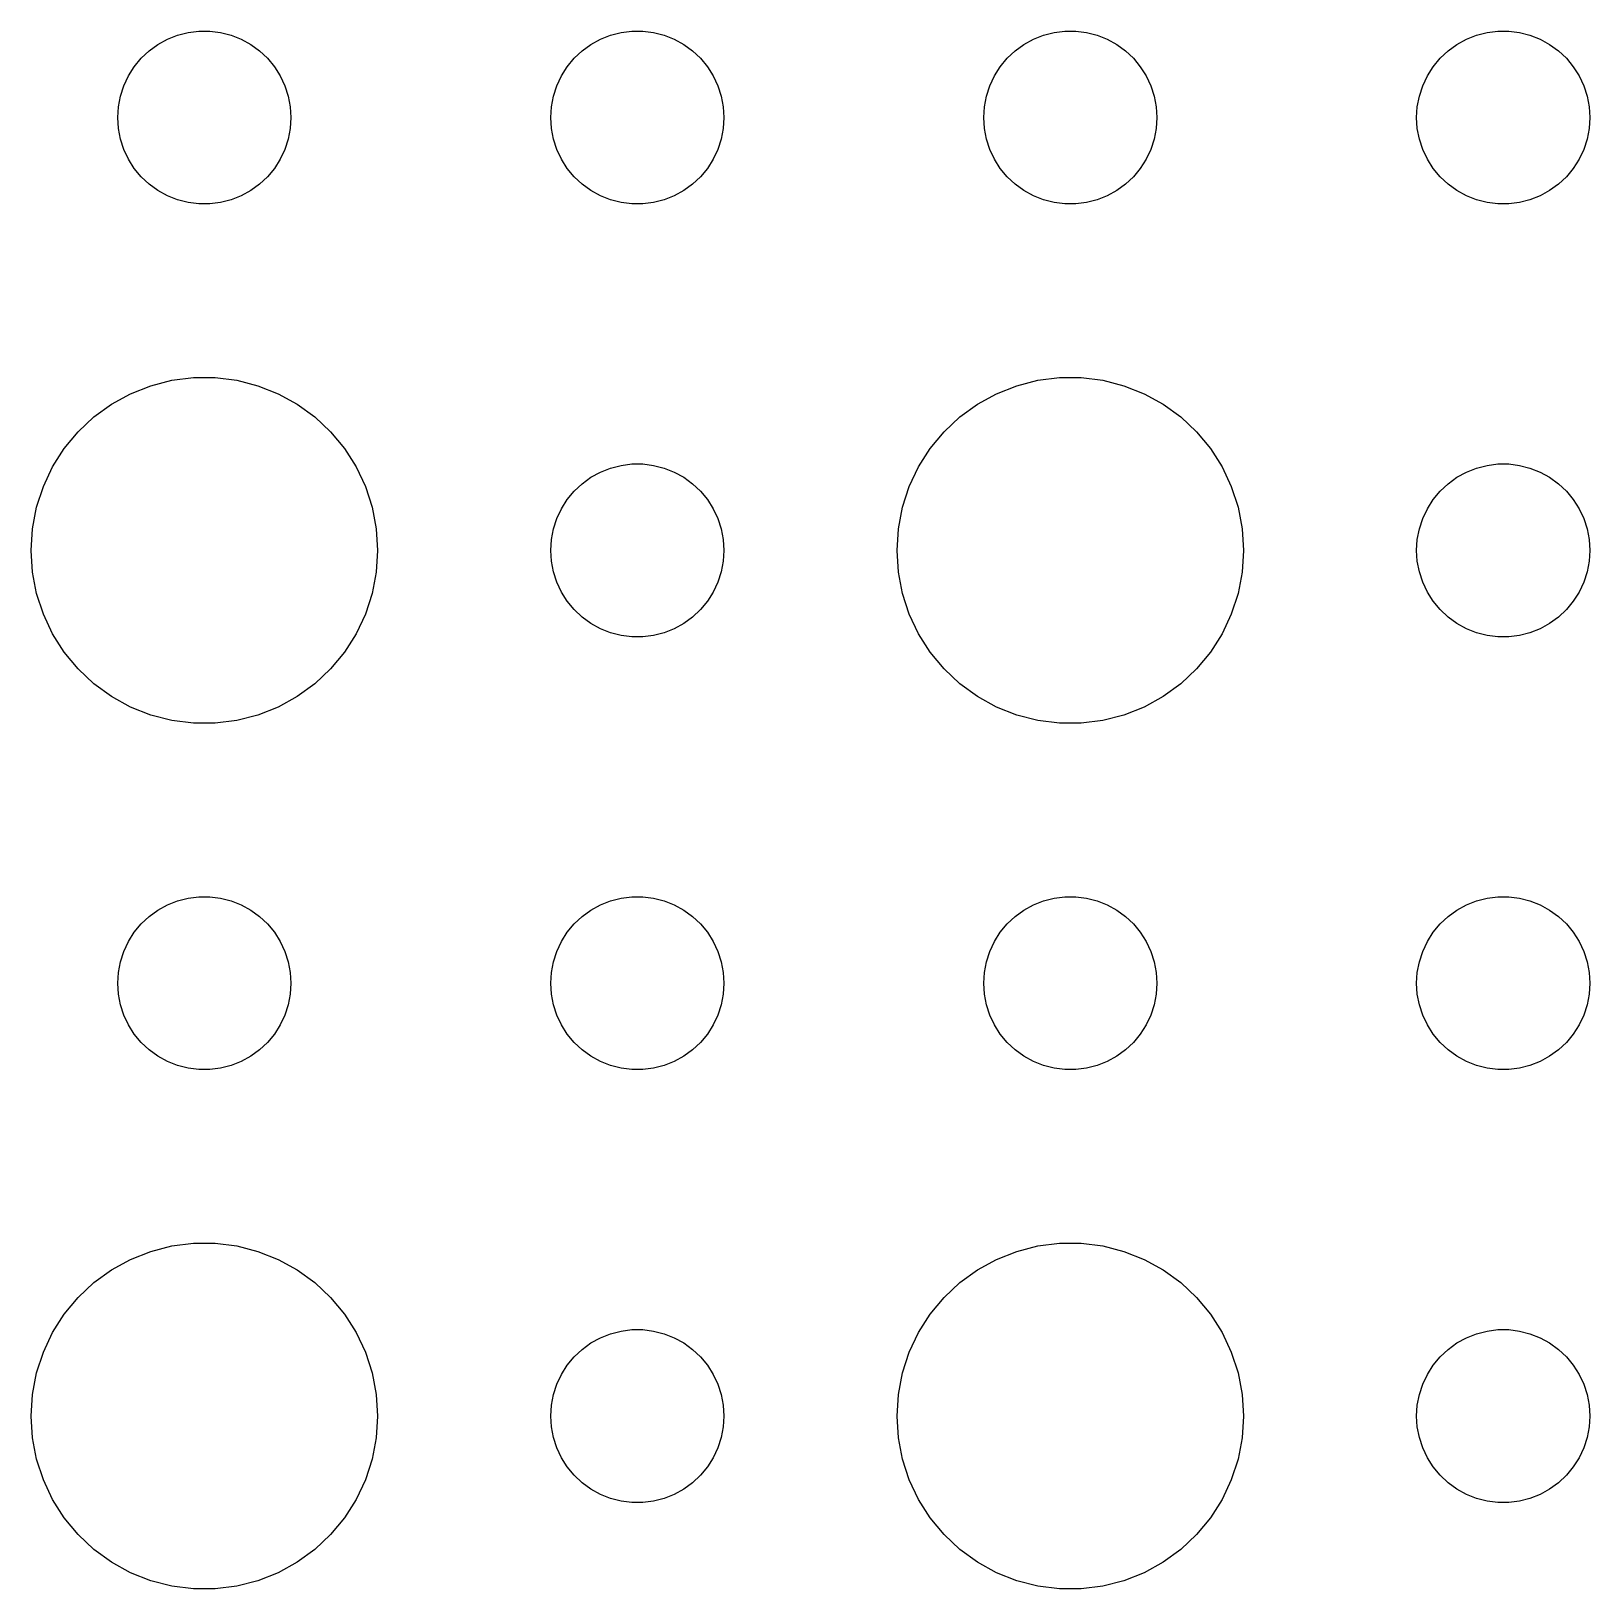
# Model space of a CAD drawing. Header units: metres. Extents: x -112 to 112, y -104 to 104.
# Drawn here: x -33 to -6, y 49.51 to 76.5 of the extents above; entities that cross this region are included whole.
import ezdxf

# ---------------------------------------------------------------- set-up
doc = ezdxf.new("R2010")
doc.units = ezdxf.units.M

msp = doc.modelspace()

# ---------------------------------------------------------------- linework, layer by layer
for p, q in [((-30.6387, 76.3572), (-30.4635, 76.4266)), ((-30.4635, 76.4266), (-30.2811, 76.4734)), ((-30.2811, 76.4734), (-30.0942, 76.497)), ((-30.0942, 76.497), (-29.9058, 76.497)), ((-29.9058, 76.497), (-29.7189, 76.4734)), ((-29.7189, 76.4734), (-29.5365, 76.4266)), ((-29.5365, 76.4266), (-29.3613, 76.3572)), ((-23.1387, 76.3572), (-22.9635, 76.4266)), ((-22.9635, 76.4266), (-22.7811, 76.4734)), ((-22.7811, 76.4734), (-22.5942, 76.497)), ((-22.5942, 76.497), (-22.4058, 76.497)), ((-22.4058, 76.497), (-22.2189, 76.4734)), ((-22.2189, 76.4734), (-22.0365, 76.4266)), ((-22.0365, 76.4266), (-21.8613, 76.3572)), ((-15.6387, 76.3572), (-15.4635, 76.4266)), ((-15.4635, 76.4266), (-15.2811, 76.4734)), ((-15.2811, 76.4734), (-15.0942, 76.497)), ((-15.0942, 76.497), (-14.9058, 76.497)), ((-14.9058, 76.497), (-14.7189, 76.4734)), ((-14.7189, 76.4734), (-14.5365, 76.4266)), ((-14.5365, 76.4266), (-14.3613, 76.3572)), ((-8.13866, 76.3572), (-7.96352, 76.4266)), ((-7.96352, 76.4266), (-7.78107, 76.4734)), ((-7.78107, 76.4734), (-7.59418, 76.497)), ((-7.59418, 76.497), (-7.40581, 76.497)), ((-7.40581, 76.497), (-7.21892, 76.4734)), ((-7.21892, 76.4734), (-7.03647, 76.4266)), ((-7.03647, 76.4266), (-6.86133, 76.3572)), ((-31.0934, 76.0268), (-30.9561, 76.1558)), ((-30.9561, 76.1558), (-30.8037, 76.2665)), ((-30.8037, 76.2665), (-30.6387, 76.3572)), ((-29.3613, 76.3572), (-29.1963, 76.2665)), ((-29.1963, 76.2665), (-29.0439, 76.1558)), ((-29.0439, 76.1558), (-28.9065, 76.0268)), ((-23.5934, 76.0268), (-23.4561, 76.1558)), ((-23.4561, 76.1558), (-23.3037, 76.2665)), ((-23.3037, 76.2665), (-23.1387, 76.3572)), ((-21.8613, 76.3572), (-21.6963, 76.2665)), ((-21.6963, 76.2665), (-21.5439, 76.1558)), ((-21.5439, 76.1558), (-21.4065, 76.0268)), ((-16.0934, 76.0268), (-15.9561, 76.1558)), ((-15.9561, 76.1558), (-15.8037, 76.2665)), ((-15.8037, 76.2665), (-15.6387, 76.3572)), ((-14.3613, 76.3572), (-14.1963, 76.2665)), ((-14.1963, 76.2665), (-14.0439, 76.1558)), ((-14.0439, 76.1558), (-13.9065, 76.0268)), ((-8.59344, 76.0268), (-8.45613, 76.1558)), ((-8.45613, 76.1558), (-8.30373, 76.2665)), ((-8.30373, 76.2665), (-8.13866, 76.3572)), ((-6.86133, 76.3572), (-6.69626, 76.2665)), ((-6.69626, 76.2665), (-6.54385, 76.1558)), ((-6.54385, 76.1558), (-6.40654, 76.0268)), ((-31.3145, 75.7226), (-31.2135, 75.8817)), ((-31.2135, 75.8817), (-31.0934, 76.0268)), ((-28.9065, 76.0268), (-28.7865, 75.8817)), ((-28.7865, 75.8817), (-28.6855, 75.7226)), ((-23.8145, 75.7226), (-23.7135, 75.8817)), ((-23.7135, 75.8817), (-23.5934, 76.0268)), ((-21.4065, 76.0268), (-21.2865, 75.8817)), ((-21.2865, 75.8817), (-21.1855, 75.7226)), ((-16.3145, 75.7226), (-16.2135, 75.8817)), ((-16.2135, 75.8817), (-16.0934, 76.0268)), ((-13.9065, 76.0268), (-13.7865, 75.8817)), ((-13.7865, 75.8817), (-13.6855, 75.7226)), ((-8.81445, 75.7226), (-8.71352, 75.8817)), ((-8.71352, 75.8817), (-8.59344, 76.0268)), ((-6.40654, 76.0268), (-6.28647, 75.8817)), ((-6.28647, 75.8817), (-6.18553, 75.7226)), ((-31.3947, 75.5522), (-31.3145, 75.7226)), ((-28.6855, 75.7226), (-28.6053, 75.5522)), ((-23.8947, 75.5522), (-23.8145, 75.7226)), ((-21.1855, 75.7226), (-21.1053, 75.5522)), ((-16.3947, 75.5522), (-16.3145, 75.7226)), ((-13.6855, 75.7226), (-13.6053, 75.5522)), ((-8.89465, 75.5522), (-8.81445, 75.7226)), ((-6.18553, 75.7226), (-6.10533, 75.5522)), ((-31.4882, 75.188), (-31.4529, 75.373)), ((-31.4529, 75.373), (-31.3947, 75.5522)), ((-28.6053, 75.5522), (-28.5471, 75.373)), ((-28.5471, 75.373), (-28.5118, 75.188)), ((-23.9882, 75.188), (-23.9529, 75.373)), ((-23.9529, 75.373), (-23.8947, 75.5522)), ((-21.1053, 75.5522), (-21.0471, 75.373)), ((-21.0471, 75.373), (-21.0118, 75.188)), ((-16.4882, 75.188), (-16.4529, 75.373)), ((-16.4529, 75.373), (-16.3947, 75.5522)), ((-13.6053, 75.5522), (-13.5471, 75.373)), ((-13.5471, 75.373), (-13.5118, 75.188)), ((-8.98816, 75.188), (-8.95287, 75.373)), ((-8.95287, 75.373), (-8.89465, 75.5522)), ((-6.10533, 75.5522), (-6.04712, 75.373)), ((-6.04712, 75.373), (-6.01183, 75.188)), ((-31.5, 75), (-31.4882, 75.188)), ((-28.5118, 75.188), (-28.5, 75)), ((-24, 75), (-23.9882, 75.188)), ((-21.0118, 75.188), (-21, 75)), ((-16.5, 75), (-16.4882, 75.188)), ((-13.5118, 75.188), (-13.5, 75)), ((-9, 75), (-8.98816, 75.188)), ((-6.01183, 75.188), (-6, 75)), ((-31.4882, 74.812), (-31.5, 75)), ((-31.4529, 74.627), (-31.4882, 74.812)), ((-28.5118, 74.812), (-28.5471, 74.627)), ((-28.5, 75), (-28.5118, 74.812)), ((-23.9882, 74.812), (-24, 75)), ((-23.9529, 74.627), (-23.9882, 74.812)), ((-21.0118, 74.812), (-21.0471, 74.627)), ((-21, 75), (-21.0118, 74.812)), ((-16.4882, 74.812), (-16.5, 75)), ((-16.4529, 74.627), (-16.4882, 74.812)), ((-13.5118, 74.812), (-13.5471, 74.627)), ((-13.5, 75), (-13.5118, 74.812)), ((-8.98816, 74.812), (-9, 75)), ((-8.95287, 74.627), (-8.98816, 74.812)), ((-6.01183, 74.812), (-6.04712, 74.627)), ((-6, 75), (-6.01183, 74.812)), ((-31.3947, 74.4478), (-31.4529, 74.627)), ((-28.5471, 74.627), (-28.6053, 74.4478)), ((-23.8947, 74.4478), (-23.9529, 74.627)), ((-21.0471, 74.627), (-21.1053, 74.4478)), ((-16.3947, 74.4478), (-16.4529, 74.627)), ((-13.5471, 74.627), (-13.6053, 74.4478)), ((-8.89465, 74.4478), (-8.95287, 74.627)), ((-6.04712, 74.627), (-6.10533, 74.4478)), ((-31.3145, 74.2774), (-31.3947, 74.4478)), ((-31.2135, 74.1183), (-31.3145, 74.2774)), ((-28.6855, 74.2774), (-28.7865, 74.1183)), ((-28.6053, 74.4478), (-28.6855, 74.2774)), ((-23.8145, 74.2774), (-23.8947, 74.4478)), ((-23.7135, 74.1183), (-23.8145, 74.2774)), ((-21.1855, 74.2774), (-21.2865, 74.1183)), ((-21.1053, 74.4478), (-21.1855, 74.2774)), ((-16.3145, 74.2774), (-16.3947, 74.4478)), ((-16.2135, 74.1183), (-16.3145, 74.2774)), ((-13.6855, 74.2774), (-13.7865, 74.1183)), ((-13.6053, 74.4478), (-13.6855, 74.2774)), ((-8.81445, 74.2774), (-8.89465, 74.4478)), ((-8.71352, 74.1183), (-8.81445, 74.2774)), ((-6.18553, 74.2774), (-6.28647, 74.1183)), ((-6.10533, 74.4478), (-6.18553, 74.2774)), ((-31.0934, 73.9732), (-31.2135, 74.1183)), ((-28.7865, 74.1183), (-28.9065, 73.9732)), ((-23.5934, 73.9732), (-23.7135, 74.1183)), ((-21.2865, 74.1183), (-21.4065, 73.9732)), ((-16.0934, 73.9732), (-16.2135, 74.1183)), ((-13.7865, 74.1183), (-13.9065, 73.9732)), ((-8.59344, 73.9732), (-8.71352, 74.1183)), ((-6.28647, 74.1183), (-6.40654, 73.9732)), ((-30.9561, 73.8442), (-31.0934, 73.9732)), ((-30.8037, 73.7335), (-30.9561, 73.8442)), ((-30.6387, 73.6428), (-30.8037, 73.7335)), ((-29.1963, 73.7335), (-29.3613, 73.6428)), ((-29.0439, 73.8442), (-29.1963, 73.7335)), ((-28.9065, 73.9732), (-29.0439, 73.8442)), ((-23.4561, 73.8442), (-23.5934, 73.9732)), ((-23.3037, 73.7335), (-23.4561, 73.8442)), ((-23.1387, 73.6428), (-23.3037, 73.7335)), ((-21.6963, 73.7335), (-21.8613, 73.6428)), ((-21.5439, 73.8442), (-21.6963, 73.7335)), ((-21.4065, 73.9732), (-21.5439, 73.8442)), ((-15.9561, 73.8442), (-16.0934, 73.9732)), ((-15.8037, 73.7335), (-15.9561, 73.8442)), ((-15.6387, 73.6428), (-15.8037, 73.7335)), ((-14.1963, 73.7335), (-14.3613, 73.6428)), ((-14.0439, 73.8442), (-14.1963, 73.7335)), ((-13.9065, 73.9732), (-14.0439, 73.8442)), ((-8.45613, 73.8442), (-8.59344, 73.9732)), ((-8.30373, 73.7335), (-8.45613, 73.8442)), ((-8.13866, 73.6428), (-8.30373, 73.7335)), ((-6.69626, 73.7335), (-6.86133, 73.6428)), ((-6.54385, 73.8442), (-6.69626, 73.7335)), ((-6.40654, 73.9732), (-6.54385, 73.8442)), ((-30.4635, 73.5734), (-30.6387, 73.6428)), ((-30.2811, 73.5266), (-30.4635, 73.5734)), ((-30.0942, 73.503), (-30.2811, 73.5266)), ((-29.9058, 73.503), (-30.0942, 73.503)), ((-29.7189, 73.5266), (-29.9058, 73.503)), ((-29.5365, 73.5734), (-29.7189, 73.5266)), ((-29.3613, 73.6428), (-29.5365, 73.5734)), ((-22.9635, 73.5734), (-23.1387, 73.6428)), ((-22.7811, 73.5266), (-22.9635, 73.5734)), ((-22.5942, 73.503), (-22.7811, 73.5266)), ((-22.4058, 73.503), (-22.5942, 73.503)), ((-22.2189, 73.5266), (-22.4058, 73.503)), ((-22.0365, 73.5734), (-22.2189, 73.5266)), ((-21.8613, 73.6428), (-22.0365, 73.5734)), ((-15.4635, 73.5734), (-15.6387, 73.6428)), ((-15.2811, 73.5266), (-15.4635, 73.5734)), ((-15.0942, 73.503), (-15.2811, 73.5266)), ((-14.9058, 73.503), (-15.0942, 73.503)), ((-14.7189, 73.5266), (-14.9058, 73.503)), ((-14.5365, 73.5734), (-14.7189, 73.5266)), ((-14.3613, 73.6428), (-14.5365, 73.5734)), ((-7.96352, 73.5734), (-8.13866, 73.6428)), ((-7.78107, 73.5266), (-7.96352, 73.5734)), ((-7.59418, 73.503), (-7.78107, 73.5266)), ((-7.40581, 73.503), (-7.59418, 73.503)), ((-7.21892, 73.5266), (-7.40581, 73.503)), ((-7.03647, 73.5734), (-7.21892, 73.5266)), ((-6.86133, 73.6428), (-7.03647, 73.5734)), ((-30.5621, 70.4469), (-30.1884, 70.4941)), ((-30.1884, 70.4941), (-29.8116, 70.4941)), ((-29.8116, 70.4941), (-29.4379, 70.4469)), ((-15.5621, 70.4469), (-15.1884, 70.4941)), ((-15.1884, 70.4941), (-14.8116, 70.4941)), ((-14.8116, 70.4941), (-14.4379, 70.4469)), ((-31.6075, 70.033), (-31.2773, 70.2145)), ((-31.2773, 70.2145), (-30.927, 70.3532)), ((-30.927, 70.3532), (-30.5621, 70.4469)), ((-29.4379, 70.4469), (-29.0729, 70.3532)), ((-29.0729, 70.3532), (-28.7227, 70.2145)), ((-28.7227, 70.2145), (-28.3925, 70.033)), ((-16.6075, 70.033), (-16.2773, 70.2145)), ((-16.2773, 70.2145), (-15.927, 70.3532)), ((-15.927, 70.3532), (-15.5621, 70.4469)), ((-14.4379, 70.4469), (-14.0729, 70.3532)), ((-14.0729, 70.3532), (-13.7227, 70.2145)), ((-13.7227, 70.2145), (-13.3925, 70.033)), ((-31.9123, 69.8115), (-31.6075, 70.033)), ((-28.3925, 70.033), (-28.0877, 69.8115)), ((-16.9123, 69.8115), (-16.6075, 70.033)), ((-13.3925, 70.033), (-13.0877, 69.8115)), ((-32.1869, 69.5536), (-31.9123, 69.8115)), ((-28.0877, 69.8115), (-27.8131, 69.5536)), ((-17.1869, 69.5536), (-16.9123, 69.8115)), ((-13.0877, 69.8115), (-12.8131, 69.5536)), ((-32.427, 69.2634), (-32.1869, 69.5536)), ((-27.8131, 69.5536), (-27.5729, 69.2634)), ((-17.427, 69.2634), (-17.1869, 69.5536)), ((-12.8131, 69.5536), (-12.5729, 69.2634)), ((-32.6289, 68.9453), (-32.427, 69.2634)), ((-27.5729, 69.2634), (-27.3711, 68.9453)), ((-17.6289, 68.9453), (-17.427, 69.2634)), ((-12.5729, 69.2634), (-12.3711, 68.9453)), ((-32.7893, 68.6044), (-32.6289, 68.9453)), ((-27.3711, 68.9453), (-27.2107, 68.6044)), ((-23.3037, 68.7665), (-23.1387, 68.8572)), ((-23.1387, 68.8572), (-22.9635, 68.9266)), ((-22.9635, 68.9266), (-22.7811, 68.9734)), ((-22.7811, 68.9734), (-22.5942, 68.997)), ((-22.5942, 68.997), (-22.4058, 68.997)), ((-22.4058, 68.997), (-22.2189, 68.9734)), ((-22.2189, 68.9734), (-22.0365, 68.9266)), ((-22.0365, 68.9266), (-21.8613, 68.8572)), ((-21.8613, 68.8572), (-21.6963, 68.7665)), ((-17.7893, 68.6044), (-17.6289, 68.9453)), ((-12.3711, 68.9453), (-12.2107, 68.6044)), ((-8.30373, 68.7665), (-8.13866, 68.8572)), ((-8.13866, 68.8572), (-7.96352, 68.9266)), ((-7.96352, 68.9266), (-7.78107, 68.9734)), ((-7.78107, 68.9734), (-7.59418, 68.997)), ((-7.59418, 68.997), (-7.40581, 68.997)), ((-7.40581, 68.997), (-7.21892, 68.9734)), ((-7.21892, 68.9734), (-7.03647, 68.9266)), ((-7.03647, 68.9266), (-6.86133, 68.8572)), ((-6.86133, 68.8572), (-6.69626, 68.7665)), ((-32.9057, 68.2461), (-32.7893, 68.6044)), ((-27.2107, 68.6044), (-27.0942, 68.2461)), ((-23.5934, 68.5268), (-23.4561, 68.6558)), ((-23.4561, 68.6558), (-23.3037, 68.7665)), ((-21.6963, 68.7665), (-21.5439, 68.6558)), ((-21.5439, 68.6558), (-21.4065, 68.5268)), ((-17.9057, 68.2461), (-17.7893, 68.6044)), ((-12.2107, 68.6044), (-12.0942, 68.2461)), ((-8.59344, 68.5268), (-8.45613, 68.6558)), ((-8.45613, 68.6558), (-8.30373, 68.7665)), ((-6.69626, 68.7665), (-6.54385, 68.6558)), ((-6.54385, 68.6558), (-6.40654, 68.5268)), ((-23.8145, 68.2226), (-23.7135, 68.3817)), ((-23.7135, 68.3817), (-23.5934, 68.5268)), ((-21.4065, 68.5268), (-21.2865, 68.3817)), ((-21.2865, 68.3817), (-21.1855, 68.2226)), ((-8.81445, 68.2226), (-8.71352, 68.3817)), ((-8.71352, 68.3817), (-8.59344, 68.5268)), ((-6.40654, 68.5268), (-6.28647, 68.3817)), ((-6.28647, 68.3817), (-6.18553, 68.2226)), ((-32.9763, 67.876), (-32.9057, 68.2461)), ((-27.0942, 68.2461), (-27.0237, 67.876)), ((-23.9529, 67.873), (-23.8947, 68.0522)), ((-23.8947, 68.0522), (-23.8145, 68.2226)), ((-21.1855, 68.2226), (-21.1053, 68.0522)), ((-21.1053, 68.0522), (-21.0471, 67.873)), ((-17.9763, 67.876), (-17.9057, 68.2461)), ((-12.0942, 68.2461), (-12.0237, 67.876)), ((-8.95287, 67.873), (-8.89465, 68.0522)), ((-8.89465, 68.0522), (-8.81445, 68.2226)), ((-6.18553, 68.2226), (-6.10533, 68.0522)), ((-6.10533, 68.0522), (-6.04712, 67.873)), ((-33, 67.5), (-32.9763, 67.876)), ((-27.0237, 67.876), (-27, 67.5)), ((-23.9882, 67.688), (-23.9529, 67.873)), ((-21.0471, 67.873), (-21.0118, 67.688)), ((-18, 67.5), (-17.9763, 67.876)), ((-12.0237, 67.876), (-12, 67.5)), ((-8.98816, 67.688), (-8.95287, 67.873)), ((-6.04712, 67.873), (-6.01183, 67.688)), ((-24, 67.5), (-23.9882, 67.688)), ((-21.0118, 67.688), (-21, 67.5)), ((-9, 67.5), (-8.98816, 67.688)), ((-6.01183, 67.688), (-6, 67.5)), ((-32.9763, 67.124), (-33, 67.5)), ((-27, 67.5), (-27.0237, 67.124)), ((-23.9882, 67.312), (-24, 67.5)), ((-23.9529, 67.127), (-23.9882, 67.312)), ((-21.0118, 67.312), (-21.0471, 67.127)), ((-21, 67.5), (-21.0118, 67.312)), ((-17.9763, 67.124), (-18, 67.5)), ((-12, 67.5), (-12.0237, 67.124)), ((-8.98816, 67.312), (-9, 67.5)), ((-8.95287, 67.127), (-8.98816, 67.312)), ((-6.01183, 67.312), (-6.04712, 67.127)), ((-6, 67.5), (-6.01183, 67.312)), ((-32.9057, 66.7539), (-32.9763, 67.124)), ((-27.0237, 67.124), (-27.0942, 66.7539)), ((-23.8947, 66.9478), (-23.9529, 67.127)), ((-21.0471, 67.127), (-21.1053, 66.9478)), ((-17.9057, 66.7539), (-17.9763, 67.124)), ((-12.0237, 67.124), (-12.0942, 66.7539)), ((-8.89465, 66.9478), (-8.95287, 67.127)), ((-6.04712, 67.127), (-6.10533, 66.9478)), ((-32.7893, 66.3956), (-32.9057, 66.7539)), ((-27.0942, 66.7539), (-27.2107, 66.3956)), ((-23.8145, 66.7774), (-23.8947, 66.9478)), ((-23.7135, 66.6183), (-23.8145, 66.7774)), ((-21.1855, 66.7774), (-21.2865, 66.6183)), ((-21.1053, 66.9478), (-21.1855, 66.7774)), ((-17.7893, 66.3956), (-17.9057, 66.7539)), ((-12.0942, 66.7539), (-12.2107, 66.3956)), ((-8.81445, 66.7774), (-8.89465, 66.9478)), ((-8.71352, 66.6183), (-8.81445, 66.7774)), ((-6.18553, 66.7774), (-6.28647, 66.6183)), ((-6.10533, 66.9478), (-6.18553, 66.7774)), ((-23.5934, 66.4732), (-23.7135, 66.6183)), ((-23.4561, 66.3442), (-23.5934, 66.4732)), ((-21.4065, 66.4732), (-21.5439, 66.3442)), ((-21.2865, 66.6183), (-21.4065, 66.4732)), ((-8.59344, 66.4732), (-8.71352, 66.6183)), ((-8.45613, 66.3442), (-8.59344, 66.4732)), ((-6.40654, 66.4732), (-6.54385, 66.3442)), ((-6.28647, 66.6183), (-6.40654, 66.4732)), ((-32.6289, 66.0547), (-32.7893, 66.3956)), ((-27.2107, 66.3956), (-27.3711, 66.0547)), ((-23.3037, 66.2335), (-23.4561, 66.3442)), ((-23.1387, 66.1428), (-23.3037, 66.2335)), ((-21.6963, 66.2335), (-21.8613, 66.1428)), ((-21.5439, 66.3442), (-21.6963, 66.2335)), ((-17.6289, 66.0547), (-17.7893, 66.3956)), ((-12.2107, 66.3956), (-12.3711, 66.0547)), ((-8.30373, 66.2335), (-8.45613, 66.3442)), ((-8.13866, 66.1428), (-8.30373, 66.2335)), ((-6.69626, 66.2335), (-6.86133, 66.1428)), ((-6.54385, 66.3442), (-6.69626, 66.2335)), ((-32.427, 65.7366), (-32.6289, 66.0547)), ((-27.3711, 66.0547), (-27.5729, 65.7366)), ((-22.9635, 66.0734), (-23.1387, 66.1428)), ((-22.7811, 66.0266), (-22.9635, 66.0734)), ((-22.5942, 66.003), (-22.7811, 66.0266)), ((-22.4058, 66.003), (-22.5942, 66.003)), ((-22.2189, 66.0266), (-22.4058, 66.003)), ((-22.0365, 66.0734), (-22.2189, 66.0266)), ((-21.8613, 66.1428), (-22.0365, 66.0734)), ((-17.427, 65.7366), (-17.6289, 66.0547)), ((-12.3711, 66.0547), (-12.5729, 65.7366)), ((-7.96352, 66.0734), (-8.13866, 66.1428)), ((-7.78107, 66.0266), (-7.96352, 66.0734)), ((-7.59418, 66.003), (-7.78107, 66.0266)), ((-7.40581, 66.003), (-7.59418, 66.003)), ((-7.21892, 66.0266), (-7.40581, 66.003)), ((-7.03647, 66.0734), (-7.21892, 66.0266)), ((-6.86133, 66.1428), (-7.03647, 66.0734)), ((-32.1869, 65.4464), (-32.427, 65.7366)), ((-27.5729, 65.7366), (-27.8131, 65.4464)), ((-17.1869, 65.4464), (-17.427, 65.7366)), ((-12.5729, 65.7366), (-12.8131, 65.4464)), ((-31.9123, 65.1885), (-32.1869, 65.4464)), ((-27.8131, 65.4464), (-28.0877, 65.1885)), ((-16.9123, 65.1885), (-17.1869, 65.4464)), ((-12.8131, 65.4464), (-13.0877, 65.1885)), ((-31.6075, 64.967), (-31.9123, 65.1885)), ((-28.0877, 65.1885), (-28.3925, 64.967)), ((-16.6075, 64.967), (-16.9123, 65.1885)), ((-13.0877, 65.1885), (-13.3925, 64.967)), ((-31.2773, 64.7855), (-31.6075, 64.967)), ((-28.3925, 64.967), (-28.7227, 64.7855)), ((-16.2773, 64.7855), (-16.6075, 64.967)), ((-13.3925, 64.967), (-13.7227, 64.7855)), ((-30.927, 64.6468), (-31.2773, 64.7855)), ((-30.5621, 64.5531), (-30.927, 64.6468)), ((-30.1884, 64.5059), (-30.5621, 64.5531)), ((-29.4379, 64.5531), (-29.8116, 64.5059)), ((-29.0729, 64.6468), (-29.4379, 64.5531)), ((-28.7227, 64.7855), (-29.0729, 64.6468)), ((-15.927, 64.6468), (-16.2773, 64.7855)), ((-15.5621, 64.5531), (-15.927, 64.6468)), ((-15.1884, 64.5059), (-15.5621, 64.5531)), ((-14.4379, 64.5531), (-14.8116, 64.5059)), ((-14.0729, 64.6468), (-14.4379, 64.5531)), ((-13.7227, 64.7855), (-14.0729, 64.6468)), ((-29.8116, 64.5059), (-30.1884, 64.5059)), ((-14.8116, 64.5059), (-15.1884, 64.5059)), ((-30.8037, 61.2665), (-30.6387, 61.3572)), ((-30.6387, 61.3572), (-30.4635, 61.4266)), ((-30.4635, 61.4266), (-30.2811, 61.4734)), ((-30.2811, 61.4734), (-30.0942, 61.497)), ((-30.0942, 61.497), (-29.9058, 61.497)), ((-29.9058, 61.497), (-29.7189, 61.4734)), ((-29.7189, 61.4734), (-29.5365, 61.4266)), ((-29.5365, 61.4266), (-29.3613, 61.3572)), ((-29.3613, 61.3572), (-29.1963, 61.2665)), ((-23.3037, 61.2665), (-23.1387, 61.3572)), ((-23.1387, 61.3572), (-22.9635, 61.4266)), ((-22.9635, 61.4266), (-22.7811, 61.4734)), ((-22.7811, 61.4734), (-22.5942, 61.497)), ((-22.5942, 61.497), (-22.4058, 61.497)), ((-22.4058, 61.497), (-22.2189, 61.4734)), ((-22.2189, 61.4734), (-22.0365, 61.4266)), ((-22.0365, 61.4266), (-21.8613, 61.3572)), ((-21.8613, 61.3572), (-21.6963, 61.2665)), ((-15.8037, 61.2665), (-15.6387, 61.3572)), ((-15.6387, 61.3572), (-15.4635, 61.4266)), ((-15.4635, 61.4266), (-15.2811, 61.4734)), ((-15.2811, 61.4734), (-15.0942, 61.497)), ((-15.0942, 61.497), (-14.9058, 61.497)), ((-14.9058, 61.497), (-14.7189, 61.4734)), ((-14.7189, 61.4734), (-14.5365, 61.4266)), ((-14.5365, 61.4266), (-14.3613, 61.3572)), ((-14.3613, 61.3572), (-14.1963, 61.2665)), ((-8.30373, 61.2665), (-8.13866, 61.3572)), ((-8.13866, 61.3572), (-7.96352, 61.4266)), ((-7.96352, 61.4266), (-7.78107, 61.4734)), ((-7.78107, 61.4734), (-7.59418, 61.497)), ((-7.59418, 61.497), (-7.40581, 61.497)), ((-7.40581, 61.497), (-7.21892, 61.4734)), ((-7.21892, 61.4734), (-7.03647, 61.4266)), ((-7.03647, 61.4266), (-6.86133, 61.3572)), ((-6.86133, 61.3572), (-6.69626, 61.2665)), ((-31.2135, 60.8817), (-31.0934, 61.0268)), ((-31.0934, 61.0268), (-30.9561, 61.1558)), ((-30.9561, 61.1558), (-30.8037, 61.2665)), ((-29.1963, 61.2665), (-29.0439, 61.1558)), ((-29.0439, 61.1558), (-28.9065, 61.0268)), ((-28.9065, 61.0268), (-28.7865, 60.8817)), ((-23.7135, 60.8817), (-23.5934, 61.0268)), ((-23.5934, 61.0268), (-23.4561, 61.1558)), ((-23.4561, 61.1558), (-23.3037, 61.2665)), ((-21.6963, 61.2665), (-21.5439, 61.1558)), ((-21.5439, 61.1558), (-21.4065, 61.0268)), ((-21.4065, 61.0268), (-21.2865, 60.8817)), ((-16.2135, 60.8817), (-16.0934, 61.0268)), ((-16.0934, 61.0268), (-15.9561, 61.1558)), ((-15.9561, 61.1558), (-15.8037, 61.2665)), ((-14.1963, 61.2665), (-14.0439, 61.1558)), ((-14.0439, 61.1558), (-13.9065, 61.0268)), ((-13.9065, 61.0268), (-13.7865, 60.8817)), ((-8.71352, 60.8817), (-8.59344, 61.0268)), ((-8.59344, 61.0268), (-8.45613, 61.1558)), ((-8.45613, 61.1558), (-8.30373, 61.2665)), ((-6.69626, 61.2665), (-6.54385, 61.1558)), ((-6.54385, 61.1558), (-6.40654, 61.0268)), ((-6.40654, 61.0268), (-6.28647, 60.8817)), ((-31.3145, 60.7226), (-31.2135, 60.8817)), ((-28.7865, 60.8817), (-28.6855, 60.7226)), ((-23.8145, 60.7226), (-23.7135, 60.8817)), ((-21.2865, 60.8817), (-21.1855, 60.7226)), ((-16.3145, 60.7226), (-16.2135, 60.8817)), ((-13.7865, 60.8817), (-13.6855, 60.7226)), ((-8.81445, 60.7226), (-8.71352, 60.8817)), ((-6.28647, 60.8817), (-6.18553, 60.7226)), ((-31.4529, 60.373), (-31.3947, 60.5522)), ((-31.3947, 60.5522), (-31.3145, 60.7226)), ((-28.6855, 60.7226), (-28.6053, 60.5522)), ((-28.6053, 60.5522), (-28.5471, 60.373)), ((-23.9529, 60.373), (-23.8947, 60.5522)), ((-23.8947, 60.5522), (-23.8145, 60.7226)), ((-21.1855, 60.7226), (-21.1053, 60.5522)), ((-21.1053, 60.5522), (-21.0471, 60.373)), ((-16.4529, 60.373), (-16.3947, 60.5522)), ((-16.3947, 60.5522), (-16.3145, 60.7226)), ((-13.6855, 60.7226), (-13.6053, 60.5522)), ((-13.6053, 60.5522), (-13.5471, 60.373)), ((-8.95287, 60.373), (-8.89465, 60.5522)), ((-8.89465, 60.5522), (-8.81445, 60.7226)), ((-6.18553, 60.7226), (-6.10533, 60.5522)), ((-6.10533, 60.5522), (-6.04712, 60.373)), ((-31.4882, 60.188), (-31.4529, 60.373)), ((-28.5471, 60.373), (-28.5118, 60.188)), ((-23.9882, 60.188), (-23.9529, 60.373)), ((-21.0471, 60.373), (-21.0118, 60.188)), ((-16.4882, 60.188), (-16.4529, 60.373)), ((-13.5471, 60.373), (-13.5118, 60.188)), ((-8.98816, 60.188), (-8.95287, 60.373)), ((-6.04712, 60.373), (-6.01183, 60.188)), ((-31.5, 60), (-31.4882, 60.188)), ((-31.4882, 59.812), (-31.5, 60)), ((-28.5118, 60.188), (-28.5, 60)), ((-28.5, 60), (-28.5118, 59.812)), ((-24, 60), (-23.9882, 60.188)), ((-23.9882, 59.812), (-24, 60)), ((-21.0118, 60.188), (-21, 60)), ((-21, 60), (-21.0118, 59.812)), ((-16.5, 60), (-16.4882, 60.188)), ((-16.4882, 59.812), (-16.5, 60)), ((-13.5118, 60.188), (-13.5, 60)), ((-13.5, 60), (-13.5118, 59.812)), ((-9, 60), (-8.98816, 60.188)), ((-8.98816, 59.812), (-9, 60)), ((-6.01183, 60.188), (-6, 60)), ((-6, 60), (-6.01183, 59.812)), ((-31.4529, 59.627), (-31.4882, 59.812)), ((-28.5118, 59.812), (-28.5471, 59.627)), ((-23.9529, 59.627), (-23.9882, 59.812)), ((-21.0118, 59.812), (-21.0471, 59.627)), ((-16.4529, 59.627), (-16.4882, 59.812)), ((-13.5118, 59.812), (-13.5471, 59.627)), ((-8.95287, 59.627), (-8.98816, 59.812)), ((-6.01183, 59.812), (-6.04712, 59.627)), ((-31.3947, 59.4478), (-31.4529, 59.627)), ((-31.3145, 59.2774), (-31.3947, 59.4478)), ((-28.6053, 59.4478), (-28.6855, 59.2774)), ((-28.5471, 59.627), (-28.6053, 59.4478)), ((-23.8947, 59.4478), (-23.9529, 59.627)), ((-23.8145, 59.2774), (-23.8947, 59.4478)), ((-21.1053, 59.4478), (-21.1855, 59.2774)), ((-21.0471, 59.627), (-21.1053, 59.4478)), ((-16.3947, 59.4478), (-16.4529, 59.627)), ((-16.3145, 59.2774), (-16.3947, 59.4478)), ((-13.6053, 59.4478), (-13.6855, 59.2774)), ((-13.5471, 59.627), (-13.6053, 59.4478)), ((-8.89465, 59.4478), (-8.95287, 59.627)), ((-8.81445, 59.2774), (-8.89465, 59.4478)), ((-6.10533, 59.4478), (-6.18553, 59.2774)), ((-6.04712, 59.627), (-6.10533, 59.4478)), ((-31.2135, 59.1183), (-31.3145, 59.2774)), ((-28.6855, 59.2774), (-28.7865, 59.1183)), ((-23.7135, 59.1183), (-23.8145, 59.2774)), ((-21.1855, 59.2774), (-21.2865, 59.1183)), ((-16.2135, 59.1183), (-16.3145, 59.2774)), ((-13.6855, 59.2774), (-13.7865, 59.1183)), ((-8.71352, 59.1183), (-8.81445, 59.2774)), ((-6.18553, 59.2774), (-6.28647, 59.1183)), ((-31.0934, 58.9732), (-31.2135, 59.1183)), ((-30.9561, 58.8442), (-31.0934, 58.9732)), ((-28.9065, 58.9732), (-29.0439, 58.8442)), ((-28.7865, 59.1183), (-28.9065, 58.9732)), ((-23.5934, 58.9732), (-23.7135, 59.1183)), ((-23.4561, 58.8442), (-23.5934, 58.9732)), ((-21.4065, 58.9732), (-21.5439, 58.8442)), ((-21.2865, 59.1183), (-21.4065, 58.9732)), ((-16.0934, 58.9732), (-16.2135, 59.1183)), ((-15.9561, 58.8442), (-16.0934, 58.9732)), ((-13.9065, 58.9732), (-14.0439, 58.8442)), ((-13.7865, 59.1183), (-13.9065, 58.9732)), ((-8.59344, 58.9732), (-8.71352, 59.1183)), ((-8.45613, 58.8442), (-8.59344, 58.9732)), ((-6.40654, 58.9732), (-6.54385, 58.8442)), ((-6.28647, 59.1183), (-6.40654, 58.9732)), ((-30.8037, 58.7335), (-30.9561, 58.8442)), ((-30.6387, 58.6428), (-30.8037, 58.7335)), ((-30.4635, 58.5734), (-30.6387, 58.6428)), ((-29.3613, 58.6428), (-29.5365, 58.5734)), ((-29.1963, 58.7335), (-29.3613, 58.6428)), ((-29.0439, 58.8442), (-29.1963, 58.7335)), ((-23.3037, 58.7335), (-23.4561, 58.8442)), ((-23.1387, 58.6428), (-23.3037, 58.7335)), ((-22.9635, 58.5734), (-23.1387, 58.6428)), ((-21.8613, 58.6428), (-22.0365, 58.5734)), ((-21.6963, 58.7335), (-21.8613, 58.6428)), ((-21.5439, 58.8442), (-21.6963, 58.7335)), ((-15.8037, 58.7335), (-15.9561, 58.8442)), ((-15.6387, 58.6428), (-15.8037, 58.7335)), ((-15.4635, 58.5734), (-15.6387, 58.6428)), ((-14.3613, 58.6428), (-14.5365, 58.5734)), ((-14.1963, 58.7335), (-14.3613, 58.6428)), ((-14.0439, 58.8442), (-14.1963, 58.7335)), ((-8.30373, 58.7335), (-8.45613, 58.8442)), ((-8.13866, 58.6428), (-8.30373, 58.7335)), ((-7.96352, 58.5734), (-8.13866, 58.6428)), ((-6.86133, 58.6428), (-7.03647, 58.5734)), ((-6.69626, 58.7335), (-6.86133, 58.6428)), ((-6.54385, 58.8442), (-6.69626, 58.7335)), ((-30.2811, 58.5266), (-30.4635, 58.5734)), ((-30.0942, 58.503), (-30.2811, 58.5266)), ((-29.9058, 58.503), (-30.0942, 58.503)), ((-29.7189, 58.5266), (-29.9058, 58.503)), ((-29.5365, 58.5734), (-29.7189, 58.5266)), ((-22.7811, 58.5266), (-22.9635, 58.5734)), ((-22.5942, 58.503), (-22.7811, 58.5266)), ((-22.4058, 58.503), (-22.5942, 58.503)), ((-22.2189, 58.5266), (-22.4058, 58.503)), ((-22.0365, 58.5734), (-22.2189, 58.5266)), ((-15.2811, 58.5266), (-15.4635, 58.5734)), ((-15.0942, 58.503), (-15.2811, 58.5266)), ((-14.9058, 58.503), (-15.0942, 58.503)), ((-14.7189, 58.5266), (-14.9058, 58.503)), ((-14.5365, 58.5734), (-14.7189, 58.5266)), ((-7.78107, 58.5266), (-7.96352, 58.5734)), ((-7.59418, 58.503), (-7.78107, 58.5266)), ((-7.40581, 58.503), (-7.59418, 58.503)), ((-7.21892, 58.5266), (-7.40581, 58.503)), ((-7.03647, 58.5734), (-7.21892, 58.5266)), ((-31.2773, 55.2145), (-30.927, 55.3532)), ((-30.927, 55.3532), (-30.5621, 55.4469)), ((-30.5621, 55.4469), (-30.1884, 55.4941)), ((-30.1884, 55.4941), (-29.8116, 55.4941)), ((-29.8116, 55.4941), (-29.4379, 55.4469)), ((-29.4379, 55.4469), (-29.0729, 55.3532)), ((-29.0729, 55.3532), (-28.7227, 55.2145)), ((-16.2773, 55.2145), (-15.927, 55.3532)), ((-15.927, 55.3532), (-15.5621, 55.4469)), ((-15.5621, 55.4469), (-15.1884, 55.4941)), ((-15.1884, 55.4941), (-14.8116, 55.4941)), ((-14.8116, 55.4941), (-14.4379, 55.4469)), ((-14.4379, 55.4469), (-14.0729, 55.3532)), ((-14.0729, 55.3532), (-13.7227, 55.2145)), ((-31.6075, 55.033), (-31.2773, 55.2145)), ((-28.7227, 55.2145), (-28.3925, 55.033)), ((-16.6075, 55.033), (-16.2773, 55.2145)), ((-13.7227, 55.2145), (-13.3925, 55.033)), ((-32.1869, 54.5536), (-31.9123, 54.8115)), ((-31.9123, 54.8115), (-31.6075, 55.033)), ((-28.3925, 55.033), (-28.0877, 54.8115)), ((-28.0877, 54.8115), (-27.8131, 54.5536)), ((-17.1869, 54.5536), (-16.9123, 54.8115)), ((-16.9123, 54.8115), (-16.6075, 55.033)), ((-13.3925, 55.033), (-13.0877, 54.8115)), ((-13.0877, 54.8115), (-12.8131, 54.5536)), ((-32.427, 54.2634), (-32.1869, 54.5536)), ((-27.8131, 54.5536), (-27.5729, 54.2634)), ((-17.427, 54.2634), (-17.1869, 54.5536)), ((-12.8131, 54.5536), (-12.5729, 54.2634)), ((-32.6289, 53.9453), (-32.427, 54.2634)), ((-27.5729, 54.2634), (-27.3711, 53.9453)), ((-17.6289, 53.9453), (-17.427, 54.2634)), ((-12.5729, 54.2634), (-12.3711, 53.9453)), ((-32.7893, 53.6044), (-32.6289, 53.9453)), ((-27.3711, 53.9453), (-27.2107, 53.6044)), ((-23.4561, 53.6558), (-23.3037, 53.7665)), ((-23.3037, 53.7665), (-23.1387, 53.8572)), ((-23.1387, 53.8572), (-22.9635, 53.9266)), ((-22.9635, 53.9266), (-22.7811, 53.9734)), ((-22.7811, 53.9734), (-22.5942, 53.997)), ((-22.5942, 53.997), (-22.4058, 53.997)), ((-22.4058, 53.997), (-22.2189, 53.9734)), ((-22.2189, 53.9734), (-22.0365, 53.9266)), ((-22.0365, 53.9266), (-21.8613, 53.8572)), ((-21.8613, 53.8572), (-21.6963, 53.7665)), ((-21.6963, 53.7665), (-21.5439, 53.6558)), ((-17.7893, 53.6044), (-17.6289, 53.9453)), ((-12.3711, 53.9453), (-12.2107, 53.6044)), ((-8.45613, 53.6558), (-8.30373, 53.7665)), ((-8.30373, 53.7665), (-8.13866, 53.8572)), ((-8.13866, 53.8572), (-7.96352, 53.9266)), ((-7.96352, 53.9266), (-7.78107, 53.9734)), ((-7.78107, 53.9734), (-7.59418, 53.997)), ((-7.59418, 53.997), (-7.40581, 53.997)), ((-7.40581, 53.997), (-7.21892, 53.9734)), ((-7.21892, 53.9734), (-7.03647, 53.9266)), ((-7.03647, 53.9266), (-6.86133, 53.8572)), ((-6.86133, 53.8572), (-6.69626, 53.7665)), ((-6.69626, 53.7665), (-6.54385, 53.6558)), ((-32.9057, 53.2461), (-32.7893, 53.6044)), ((-27.2107, 53.6044), (-27.0942, 53.2461)), ((-23.7135, 53.3817), (-23.5934, 53.5268)), ((-23.5934, 53.5268), (-23.4561, 53.6558)), ((-21.5439, 53.6558), (-21.4065, 53.5268)), ((-21.4065, 53.5268), (-21.2865, 53.3817)), ((-17.9057, 53.2461), (-17.7893, 53.6044)), ((-12.2107, 53.6044), (-12.0942, 53.2461)), ((-8.71352, 53.3817), (-8.59344, 53.5268)), ((-8.59344, 53.5268), (-8.45613, 53.6558)), ((-6.54385, 53.6558), (-6.40654, 53.5268)), ((-6.40654, 53.5268), (-6.28647, 53.3817)), ((-32.9763, 52.876), (-32.9057, 53.2461)), ((-27.0942, 53.2461), (-27.0237, 52.876)), ((-23.8947, 53.0522), (-23.8145, 53.2226)), ((-23.8145, 53.2226), (-23.7135, 53.3817)), ((-21.2865, 53.3817), (-21.1855, 53.2226)), ((-21.1855, 53.2226), (-21.1053, 53.0522)), ((-17.9763, 52.876), (-17.9057, 53.2461)), ((-12.0942, 53.2461), (-12.0237, 52.876)), ((-8.89465, 53.0522), (-8.81445, 53.2226)), ((-8.81445, 53.2226), (-8.71352, 53.3817)), ((-6.28647, 53.3817), (-6.18553, 53.2226)), ((-6.18553, 53.2226), (-6.10533, 53.0522)), ((-23.9529, 52.873), (-23.8947, 53.0522)), ((-21.1053, 53.0522), (-21.0471, 52.873)), ((-8.95287, 52.873), (-8.89465, 53.0522)), ((-6.10533, 53.0522), (-6.04712, 52.873)), ((-33, 52.5), (-32.9763, 52.876)), ((-27.0237, 52.876), (-27, 52.5)), ((-24, 52.5), (-23.9882, 52.688)), ((-23.9882, 52.688), (-23.9529, 52.873)), ((-21.0471, 52.873), (-21.0118, 52.688)), ((-21.0118, 52.688), (-21, 52.5)), ((-18, 52.5), (-17.9763, 52.876)), ((-12.0237, 52.876), (-12, 52.5)), ((-9, 52.5), (-8.98816, 52.688)), ((-8.98816, 52.688), (-8.95287, 52.873)), ((-6.04712, 52.873), (-6.01183, 52.688)), ((-6.01183, 52.688), (-6, 52.5)), ((-32.9763, 52.124), (-33, 52.5)), ((-27, 52.5), (-27.0237, 52.124)), ((-23.9882, 52.312), (-24, 52.5)), ((-21, 52.5), (-21.0118, 52.312)), ((-17.9763, 52.124), (-18, 52.5)), ((-12, 52.5), (-12.0237, 52.124)), ((-8.98816, 52.312), (-9, 52.5)), ((-6, 52.5), (-6.01183, 52.312)), ((-32.9057, 51.7539), (-32.9763, 52.124)), ((-27.0237, 52.124), (-27.0942, 51.7539)), ((-23.9529, 52.127), (-23.9882, 52.312)), ((-23.8947, 51.9478), (-23.9529, 52.127)), ((-21.0471, 52.127), (-21.1053, 51.9478)), ((-21.0118, 52.312), (-21.0471, 52.127)), ((-17.9057, 51.7539), (-17.9763, 52.124)), ((-12.0237, 52.124), (-12.0942, 51.7539)), ((-8.95287, 52.127), (-8.98816, 52.312)), ((-8.89465, 51.9478), (-8.95287, 52.127)), ((-6.04712, 52.127), (-6.10533, 51.9478)), ((-6.01183, 52.312), (-6.04712, 52.127)), ((-23.8145, 51.7774), (-23.8947, 51.9478)), ((-21.1053, 51.9478), (-21.1855, 51.7774)), ((-8.81445, 51.7774), (-8.89465, 51.9478)), ((-6.10533, 51.9478), (-6.18553, 51.7774)), ((-32.7893, 51.3956), (-32.9057, 51.7539)), ((-27.0942, 51.7539), (-27.2107, 51.3956)), ((-23.7135, 51.6183), (-23.8145, 51.7774)), ((-23.5934, 51.4732), (-23.7135, 51.6183)), ((-21.2865, 51.6183), (-21.4065, 51.4732)), ((-21.1855, 51.7774), (-21.2865, 51.6183)), ((-17.7893, 51.3956), (-17.9057, 51.7539)), ((-12.0942, 51.7539), (-12.2107, 51.3956)), ((-8.71352, 51.6183), (-8.81445, 51.7774)), ((-8.59344, 51.4732), (-8.71352, 51.6183)), ((-6.28647, 51.6183), (-6.40654, 51.4732)), ((-6.18553, 51.7774), (-6.28647, 51.6183)), ((-32.6289, 51.0547), (-32.7893, 51.3956)), ((-27.2107, 51.3956), (-27.3711, 51.0547)), ((-23.4561, 51.3442), (-23.5934, 51.4732)), ((-23.3037, 51.2335), (-23.4561, 51.3442)), ((-21.5439, 51.3442), (-21.6963, 51.2335)), ((-21.4065, 51.4732), (-21.5439, 51.3442)), ((-17.6289, 51.0547), (-17.7893, 51.3956)), ((-12.2107, 51.3956), (-12.3711, 51.0547)), ((-8.45613, 51.3442), (-8.59344, 51.4732)), ((-8.30373, 51.2335), (-8.45613, 51.3442)), ((-6.54385, 51.3442), (-6.69626, 51.2335)), ((-6.40654, 51.4732), (-6.54385, 51.3442)), ((-32.427, 50.7366), (-32.6289, 51.0547)), ((-27.3711, 51.0547), (-27.5729, 50.7366)), ((-23.1387, 51.1428), (-23.3037, 51.2335)), ((-22.9635, 51.0734), (-23.1387, 51.1428)), ((-22.7811, 51.0266), (-22.9635, 51.0734)), ((-22.0365, 51.0734), (-22.2189, 51.0266)), ((-21.8613, 51.1428), (-22.0365, 51.0734)), ((-21.6963, 51.2335), (-21.8613, 51.1428)), ((-17.427, 50.7366), (-17.6289, 51.0547)), ((-12.3711, 51.0547), (-12.5729, 50.7366)), ((-8.13866, 51.1428), (-8.30373, 51.2335)), ((-7.96352, 51.0734), (-8.13866, 51.1428)), ((-7.78107, 51.0266), (-7.96352, 51.0734)), ((-7.03647, 51.0734), (-7.21892, 51.0266)), ((-6.86133, 51.1428), (-7.03647, 51.0734)), ((-6.69626, 51.2335), (-6.86133, 51.1428)), ((-22.5942, 51.003), (-22.7811, 51.0266)), ((-22.4058, 51.003), (-22.5942, 51.003)), ((-22.2189, 51.0266), (-22.4058, 51.003)), ((-7.59418, 51.003), (-7.78107, 51.0266)), ((-7.40581, 51.003), (-7.59418, 51.003)), ((-7.21892, 51.0266), (-7.40581, 51.003)), ((-32.1869, 50.4464), (-32.427, 50.7366)), ((-27.5729, 50.7366), (-27.8131, 50.4464)), ((-17.1869, 50.4464), (-17.427, 50.7366)), ((-12.5729, 50.7366), (-12.8131, 50.4464)), ((-31.9123, 50.1885), (-32.1869, 50.4464)), ((-27.8131, 50.4464), (-28.0877, 50.1885)), ((-16.9123, 50.1885), (-17.1869, 50.4464)), ((-12.8131, 50.4464), (-13.0877, 50.1885)), ((-31.6075, 49.967), (-31.9123, 50.1885)), ((-31.2773, 49.7855), (-31.6075, 49.967)), ((-28.3925, 49.967), (-28.7227, 49.7855)), ((-28.0877, 50.1885), (-28.3925, 49.967)), ((-16.6075, 49.967), (-16.9123, 50.1885)), ((-16.2773, 49.7855), (-16.6075, 49.967)), ((-13.3925, 49.967), (-13.7227, 49.7855)), ((-13.0877, 50.1885), (-13.3925, 49.967)), ((-30.927, 49.6468), (-31.2773, 49.7855)), ((-28.7227, 49.7855), (-29.0729, 49.6468)), ((-15.927, 49.6468), (-16.2773, 49.7855)), ((-13.7227, 49.7855), (-14.0729, 49.6468)), ((-30.5621, 49.5531), (-30.927, 49.6468)), ((-30.1884, 49.5059), (-30.5621, 49.5531)), ((-29.8116, 49.5059), (-30.1884, 49.5059)), ((-29.4379, 49.5531), (-29.8116, 49.5059)), ((-29.0729, 49.6468), (-29.4379, 49.5531)), ((-15.5621, 49.5531), (-15.927, 49.6468)), ((-15.1884, 49.5059), (-15.5621, 49.5531)), ((-14.8116, 49.5059), (-15.1884, 49.5059)), ((-14.4379, 49.5531), (-14.8116, 49.5059)), ((-14.0729, 49.6468), (-14.4379, 49.5531))]:
    msp.add_line(p, q)

doc.saveas('drawing.dxf')
